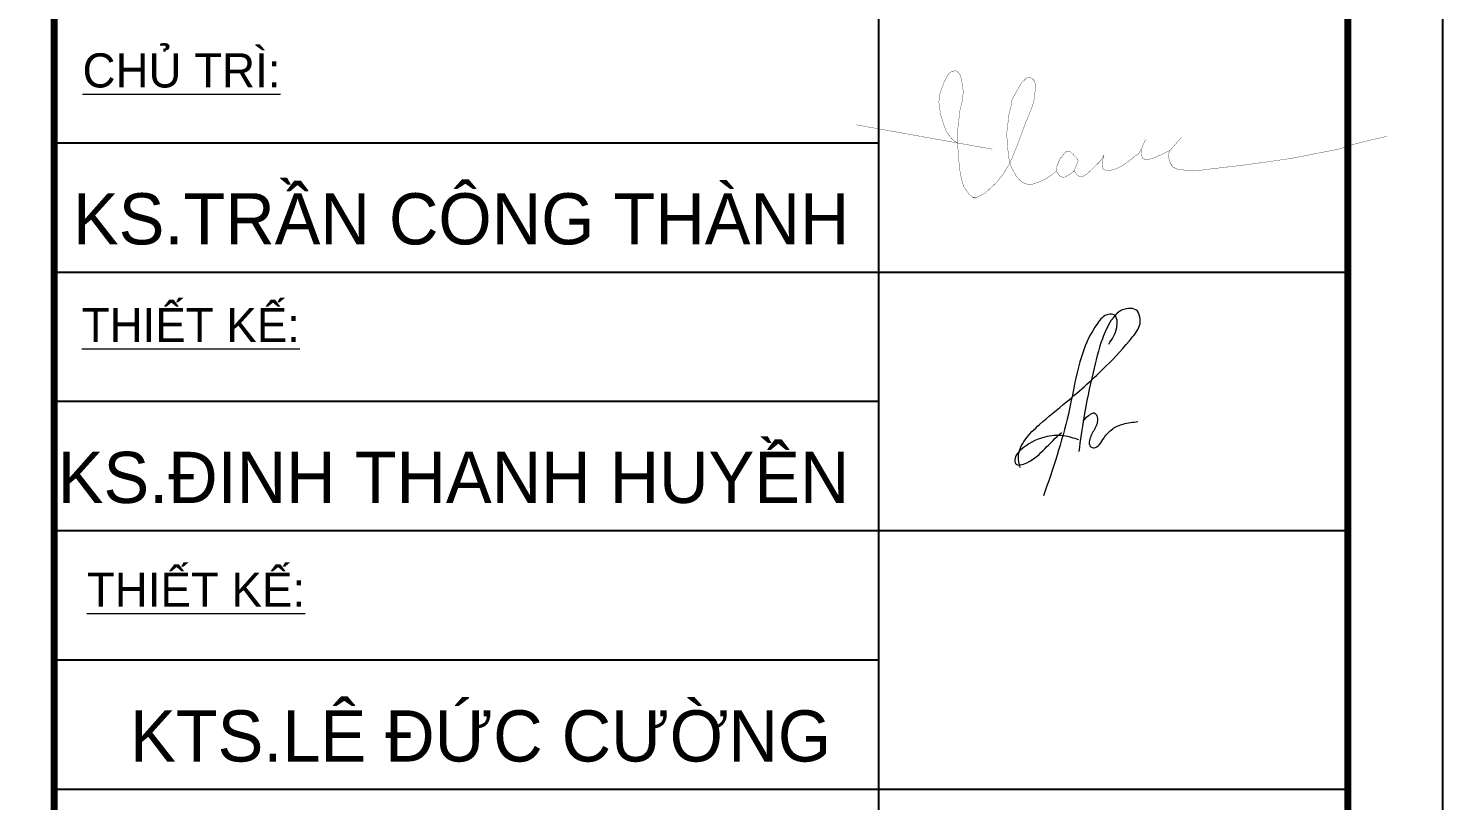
# Model space of a CAD drawing. Extents: x -1855204 to -1466800, y -1308584 to -996495.
# Drawn here: x -1825272 to -1822020, y -1283741 to -1281964 of the extents above; entities that cross this region are included whole.
import ezdxf
from ezdxf.enums import TextEntityAlignment as Align

# ---------------------------------------------------------------- set-up
doc = ezdxf.new("R2010")
doc.units = 0
doc.header["$LTSCALE"] = 150
doc.layers.get('0').update_dxf_attribs({"lineweight": 18})
for name, color, linetype, lineweight in [('05.Text', 253, 'Continuous', 18), ('11.Khung bo', 32, 'Continuous', 50), ('12.Khung', 36, 'Continuous', 25)]:
    doc.layers.add(name, color=color, linetype=linetype, lineweight=lineweight)
doc.styles.add('VnAvantH', font='')
doc.styles.get('VnAvantH').set_extended_font_data('.VnAvantH')

# ---------------------------------------------------------------- blocks, each defined once
blk = doc.blocks.new('100')
at = {"color": 1, "const_width": 1.21}
for points in [[(1899312.4, -932301.8), (1899838.1, -932396), (1899704, -932372), (1899705.9, -932398.5), (1899709.9, -932450.4), (1899714.8, -932492.9), (1899726.9, -932539.3), (1899747.7, -932569.4), (1899761.6, -932581.4), (1899771.3, -932585.3), (1899778.8, -932582.5), (1899810.7, -932565.8), (1899854.5, -932524.9), (1899879.6, -932493.2), (1899906.1, -932450.3), (1899936, -932378.3), (1899958.5, -932316.6), (1899988.6, -932241.1), (1899998.9, -932211.8), (1900002.4, -932181.8), (1900005.7, -932153.7), (1900002, -932132.6), (1899989.8, -932121.1), (1899983.4, -932117.7), (1899975.5, -932117.9), (1899968.3, -932122.9), (1899951, -932139.6), (1899926.9, -932182.3), (1899914.6, -932203.9), (1899912.3, -932223), (1899902.8, -932260.9), (1899899.1, -932292.4), (1899893.8, -932337.3), (1899897.3, -932381.3), (1899900.8, -932424.4), (1899906.1, -932450.3), (1899916.5, -932475.5), (1899931.1, -932500.4), (1899947.4, -932518.4), (1899966.9, -932530.2), (1899988.8, -932532.8), (1900017.9, -932523.5), (1900048.9, -932509.2), (1900069.2, -932494.1), (1900085.4, -932482), (1900087.7, -932463.1), (1900092.9, -932448.5), (1900100.1, -932432.1), (1900109.1, -932422.2), (1900124, -932405.2), (1900137.3, -932403.2), (1900145.5, -932411.3), (1900137.3, -932403.2), (1900124, -932405.2), (1900099.7, -932433), (1900087.7, -932463.1), (1900085.4, -932482), (1900099.5, -932500.1), (1900109.4, -932504.4), (1900120.1, -932503.5), (1900143.6, -932489.4), (1900154.4, -932479.6), (1900164.6, -932455), (1900170.5, -932440.6), (1900164.6, -932455), (1900154.4, -932479.6), (1900165, -932494.3), (1900173.8, -932501.2), (1900185.7, -932502.6), (1900202.8, -932493), (1900222.2, -932475.5), (1900235.6, -932462.2), (1900251.1, -932447.2), (1900261.6, -932432.2), (1900269.9, -932419.2), (1900262, -932431.6), (1900269.9, -932419.2), (1900264.8, -932439.3), (1900262.6, -932457.4), (1900265.4, -932470.9), (1900274, -932476.8), (1900290.8, -932478.8), (1900316.4, -932471.9), (1900343.7, -932458.1), (1900377.7, -932433), (1900388.7, -932423.3), (1900403.1, -932414.2), (1900415.2, -932394.8), (1900420.1, -932381.7), (1900431, -932358.2), (1900420.1, -932381.7), (1900415.2, -932394.8), (1900412.9, -932413.8), (1900419.1, -932430.6), (1900427.3, -932435.1), (1900445.5, -932434.8), (1900471.3, -932426.8), (1900514.6, -932406), (1900526.1, -932399.4), (1900541.9, -932381.6), (1900560.3, -932360.7), (1900568.6, -932349.7), (1900560.3, -932360.7), (1900541.9, -932381.6), (1900526.1, -932399.4), (1900520.9, -932409.7), (1900519.4, -932422.7), (1900523, -932443.1), (1900530, -932456.4), (1900535.8, -932464.9), (1900554, -932473.7), (1900570.2, -932475.6), (1900606.6, -932480), (1900633.5, -932478.9), (1900674.9, -932473.3), (1900808, -932457.8), (1900891.9, -932446.3), (1900994.3, -932431.6), (1901103.3, -932410.2), (1901176.5, -932395.9), (1901243.8, -932374.6), (1901309.1, -932358.8), (1901363.8, -932346.3), (1901309.1, -932358.8), (1901243.8, -932374.6), (1901176.5, -932395.9), (1901103.3, -932410.2), (1900994.3, -932431.6), (1900891.9, -932446.3), (1900808, -932457.8), (1900674.9, -932473.3), (1900633.5, -932478.9), (1900606.6, -932480), (1900570.2, -932475.6), (1900554, -932473.7), (1900535.8, -932464.9), (1900523, -932443.1), (1900519.4, -932422.7), (1900520.9, -932409.7), (1900526.1, -932399.4), (1900514.6, -932406), (1900471.3, -932426.8), (1900445.5, -932434.8), (1900427.3, -932435.1), (1900419.1, -932430.6), (1900412.9, -932413.8), (1900415.2, -932394.8), (1900403.1, -932414.2), (1900388.7, -932423.3), (1900377.7, -932433), (1900343.7, -932458.1), (1900316.4, -932471.9), (1900290.8, -932478.8), (1900274, -932476.8), (1900265.4, -932470.9), (1900262.6, -932457.4), (1900264.8, -932439.3), (1900269.9, -932419.2), (1900261.6, -932432.2), (1900251.1, -932447.2), (1900235.6, -932462.2), (1900222.2, -932475.5), (1900202.8, -932493), (1900185.7, -932502.6), (1900173.8, -932501.2), (1900165, -932494.3), (1900154.4, -932479.6), (1900143.6, -932489.4), (1900120.1, -932503.5), (1900109.4, -932504.4), (1900099.5, -932500.1), (1900085.4, -932482), (1900048.9, -932509.2), (1900017.9, -932523.5), (1899988.8, -932532.8), (1899966.9, -932530.2), (1899947.4, -932518.4), (1899931.1, -932500.4), (1899916.5, -932475.5), (1899906.1, -932450.3), (1899879.6, -932493.2), (1899854.5, -932524.9), (1899810.7, -932565.8), (1899778.8, -932582.5), (1899761.6, -932581.4), (1899747.7, -932569.4), (1899726.9, -932539.3), (1899714.8, -932492.9), (1899709.9, -932450.4), (1899705.9, -932398.5), (1899704, -932372), (1899703.7, -932327.5), (1899707.9, -932292.1), (1899713.8, -932242.1), (1899721.8, -932210.6), (1899726.3, -932173), (1899721.3, -932140.2), (1899715.5, -932110), (1899702.6, -932094.2), (1899693.9, -932093.1), (1899683.4, -932094.7), (1899670.5, -932103.1), (1899664.1, -932112.8)], [(1899664.1, -932112.8), (1899655, -932129.9), (1899648.5, -932145.3), (1899643.7, -932158.4), (1899640.5, -932167.9), (1899635.1, -932184.1), (1899633.4, -932199.2), (1899631.7, -932213.4), (1899633.3, -932226), (1899636, -932245), (1899640.2, -932268.5), (1899650, -932298.9), (1899660, -932326.4), (1899673.8, -932346.6), (1899687.8, -932361.7), (1899695.3, -932367), (1899704, -932372)], [(1900145.5, -932411.3), (1900151.8, -932416.8), (1900156.8, -932422.7), (1900164.6, -932430.6), (1900170.5, -932440.6)]]:
    blk.add_lwpolyline(points, dxfattribs=at)
at = {"color": 1}
for points, knots in [([(1899945.4, -933627.2), (1899942, -933612.9), (1899933.1, -933575.3), (1899965, -933513.3), (1900033.3, -933447.2), (1900144.7, -933359.8), (1900268.2, -933248.1), (1900360.9, -933149.3), (1900411.5, -933082.6), (1900409.9, -933043.6), (1900397.5, -933012.8), (1900361.4, -933010.3), (1900325.2, -933022.2), (1900289.7, -933066.1), (1900255, -933145.9), (1900223.9, -933273.5), (1900192.4, -933418.7), (1900178.6, -933521.6), (1900172.7, -933565.6)], [0, 0, 0, 0, 47.812374, 124.932129, 213.458281, 364.24913, 592.314993, 759.166443, 823.471146, 852.368363, 887.088263, 919.822813, 959.007522, 1011.000739, 1098.872594, 1247.054018, 1443.487075, 1590.271115, 1590.271115, 1590.271115, 1590.271115]), ([(1900288.3, -933149.8), (1900301.1, -933130.9), (1900322.8, -933099.1), (1900322.2, -933034.5), (1900273.4, -933032.4), (1900196.2, -933126.3), (1900163.5, -933264), (1900119.5, -933493.3), (1900072, -933632.7), (1900036.3, -933737.4)], [0, 0, 0, 0, 78.848363, 133.063434, 157.351558, 218.286685, 503.998789, 625.108202, 989.937844, 989.937844, 989.937844, 989.937844]), ([(1900189.7, -933447.4), (1900197.9, -933437.6), (1900209.1, -933424.2), (1900233.8, -933412.4), (1900244.8, -933429.3), (1900246.2, -933447.1), (1900237.8, -933474.6), (1900218.8, -933499.8), (1900206.5, -933544.3), (1900235.5, -933554), (1900255.4, -933536.6), (1900272, -933507.1), (1900300.9, -933475.3), (1900347.9, -933455.4), (1900381.8, -933451.8), (1900401.1, -933449.7)], [0, 0, 0, 0, 43.591422, 59.81833, 76.84685, 97.758927, 119.940769, 168.093866, 214.151783, 228.519422, 255.898488, 290.812512, 344.035976, 392.538655, 456.353583, 456.353583, 456.353583, 456.353583]), ([(1900172.8, -933520.1), (1900153.2, -933513.8), (1900110.4, -933500), (1900028.5, -933506.5), (1899962.7, -933542.2), (1899924.6, -933583.2), (1899925.4, -933625.4), (1899996.1, -933603.3), (1900039.1, -933555), (1900083.1, -933512.9), (1900105.5, -933491.4)], [0, 0, 0, 0, 67.469175, 147.807332, 264.114322, 306.305511, 329.27246, 377.267687, 473.703475, 573.679508, 573.679508, 573.679508, 573.679508])]:
    blk.add_open_spline(points, degree=3, knots=knots, dxfattribs=at)
at = {"layer": '11.Khung bo', "const_width": 26.7}
blk.add_lwpolyline([(1896212.6, -937871), (1901212.6, -937871), (1901212.6, -930871.1), (1896212.6, -930871.1)], close=True, dxfattribs=at)
at = {"layer": '12.Khung'}
for p, q in [((1899398.9, -930871.1), (1899398.9, -937871)), ((1896212.6, -932371.1), (1899398.9, -932371.1)), ((1896212.6, -932871.1), (1901212.6, -932871.1)), ((1896212.6, -933371.1), (1899398.9, -933371.1)), ((1896212.6, -933871.1), (1901212.6, -933871.1)), ((1896212.6, -934371.1), (1899398.9, -934371.1)), ((1896212.6, -934871.1), (1901212.6, -934871.1))]:
    blk.add_line(p, q, dxfattribs=at)
at = {"layer": '12.Khung', "color": 1}
blk.add_lwpolyline([(1901579.2, -945939.8), (1901579.2, -916240.1), (1859579.6, -916240.1), (1859579.6, -945939.8)], close=True, dxfattribs=at)
at = {"layer": '05.Text', "style": 'VnAvantH'}
for s, p in [('%%Uchñ tr×:', (1896321.9, -932157.3)), ('%%UthiÕt kÕ:', (1896318.8, -933142.4)), ('%%UthiÕt kÕ:', (1896338.7, -934165.5))]:
    blk.add_text(s, height=131.999, dxfattribs=at).set_placement(p)
for s, p in [('KS.TRÇN C¤NG THµNH', (1899286, -932764.4)), ('KS.§INH THANH HUYÒN', (1899286, -933764.4)), ('KTS.lª ®øc c\xadêng', (1899215.3, -934764.4))]:
    blk.add_text(s, height=197.998, dxfattribs=at).set_placement(p, align=Align.RIGHT)

msp = doc.modelspace()

# ---------------------------------------------------------------- block references
at = {"layer": '05.Text', "xscale": 0.5948727274080738, "yscale": 0.5948727274080738, "zscale": 0.5948727274080738}
msp.add_blockref('100', (-2953217.6, -727585.3), dxfattribs=at)

doc.saveas('drawing.dxf')
